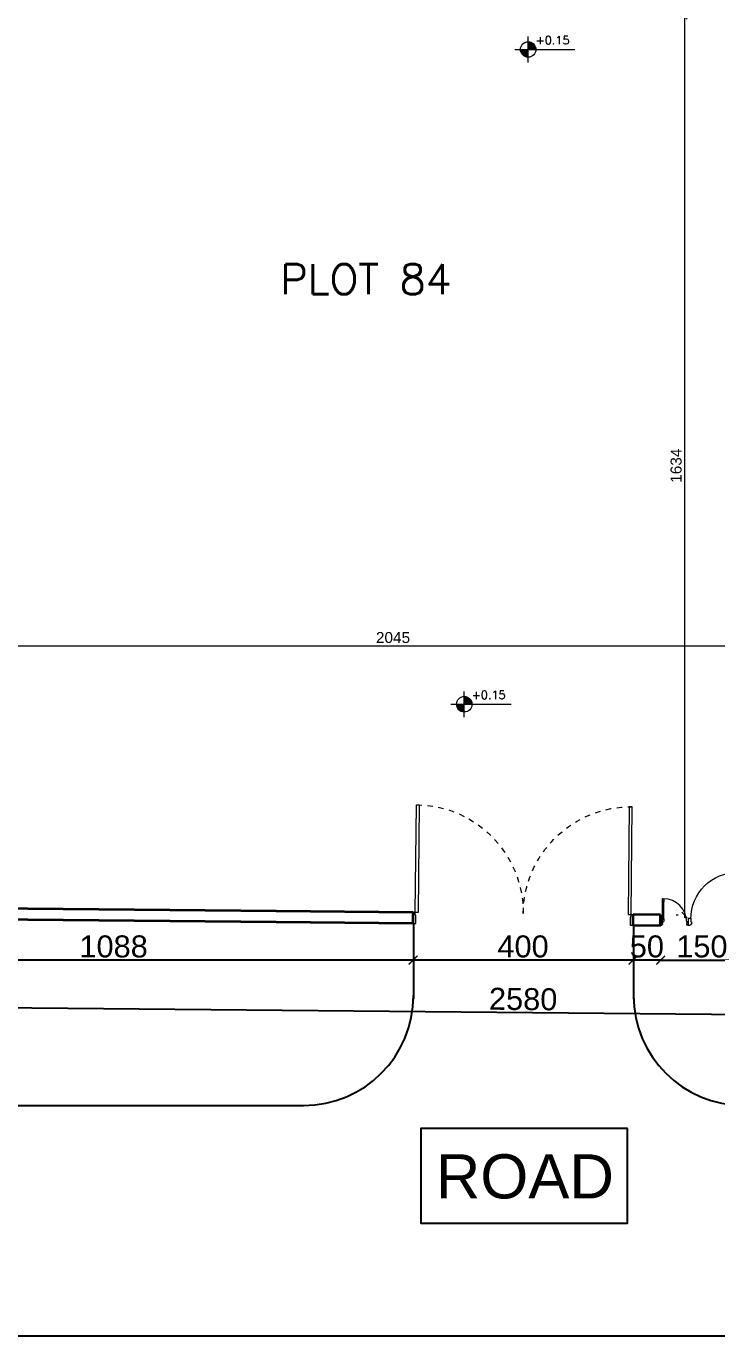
# Model space of a CAD drawing. Header units: millimetres. Extents: x -11627 to -10952, y 10244 to 10588.
# Drawn here: x -11489.69 to -11477.14, y 10442.27 to 10466.08 of the extents above; entities that cross this region are included whole.
import ezdxf
from ezdxf.enums import TextEntityAlignment as Align

# ---------------------------------------------------------------- set-up
doc = ezdxf.new("R2010")
doc.units = ezdxf.units.MM
doc.header["$PDMODE"] = 35
doc.linetypes.add('DOT', pattern=[0.25, 0, -0.25])
doc.linetypes.add('HIDDENX2', pattern=[0.75, 0.5, -0.25])
doc.layers.get('0').update_dxf_attribs({"lineweight": 5})
doc.layers.get('DEFPOINTS').update_dxf_attribs({"lineweight": 5})
for name, color, linetype, lineweight in [('A-DOOR', 30, 'Continuous', 13), ('A-GEN DIMS INTERNAL', 86, 'Continuous', 5), ('A-TEXT', 3, 'Continuous', 13), ('BORDER A1', 7, 'Continuous', 100), ('DOORS', 30, 'Continuous', 9), ('STAIR', 34, 'Continuous', 5), ('SYMBOLS LEVEL', 233, 'Continuous', 5), ('Title Block', 7, 'Continuous', 0), ('WALLS', 4, 'Continuous', 35)]:
    doc.layers.add(name, color=color, linetype=linetype, lineweight=lineweight)
doc.layers.add('A-OUTER DIMENSION', color=52, linetype='Continuous')
doc.layers.add('A-PLOT LIMIT', color=1, linetype='Continuous')
doc.styles.add('Arcan Template Sheet A1$0$banda$0$BANDA AD-0705$0$ZFP', font='')
doc.styles.add('GROUND FLOOR XREF - option 3$0$STYLE1', font='arial.ttf', dxfattribs={"height": 0.2})
doc.styles.add('SIMPLEX', font='romans.shx', dxfattribs={"width": 0.75})
doc.styles.add('T20-200', font='ROMANS.SHX', dxfattribs={"height": 0.4})
doc.styles.get('Arcan Template Sheet A1$0$banda$0$BANDA AD-0705$0$ZFP').set_extended_font_data('Swis721 BT')
doc.dimstyles.new('DIM 100', dxfattribs={"dimtxt": 0.2, "dimasz": 0.1, "dimexe": 0.15, "dimexo": 0.2, "dimgap": 0.05, "dimtad": 1, "dimdec": 0, "dimlfac": 100, "dimzin": 1, "dimdsep": 46, "dimtxsty": 'GROUND FLOOR XREF - option 3$0$STYLE1', "dimblk": 'OBLIQUE', "dimcen": 0.02, "dimdle": 0.05, "dimclrd": 256, "dimclre": 6, "dimclrt": 3, "dimadec": 1, "dimazin": 0, "dimtfac": 0.9, "dimtdec": 0, "dimtix": 1, "dimtofl": 0, "dimtmove": 2, "dimatfit": 3, "dimldrblk": 'ARCHTICK', "dimfxl": 1, "dimtolj": 1, "dimtzin": 12, "dimlwd": -1, "dimlwe": -1, "dimarcsym": 0})
doc.dimstyles.new('DIM-LAYOUT', dxfattribs={"dimscale": 0.08, "dimtxt": 5, "dimasz": 2, "dimexe": 100, "dimexo": 100, "dimgap": 0.5, "dimtad": 1, "dimdec": 0, "dimlfac": 100, "dimdsep": 46, "dimtxsty": 'Arcan Template Sheet A1$0$banda$0$BANDA AD-0705$0$ZFP', "dimblk": 'ARCHTICK', "dimcen": 0.2, "dimse1": 1, "dimse2": 1, "dimclrd": 256, "dimclre": 256, "dimclrt": 30, "dimazin": 2, "dimtfac": 1, "dimtdec": 0, "dimtix": 1, "dimtmove": 2, "dimatfit": 3, "dimldrblk": 'ARCHTICK', "dimfxl": 1, "dimtolj": 1, "dimtzin": 0, "dimlwd": -1, "dimarcsym": 0})

# ---------------------------------------------------------------- blocks, each defined once
blk = doc.blocks.new('_ArchTick')
at = {"color": 0, "linetype": 'ByBlock', "const_width": 0.15}
blk.add_lwpolyline([(-0.5, -0.5), (0.5, 0.5)], dxfattribs=at)
blk = doc.blocks.new('*D733')
at = {"layer": 'A-OUTER DIMENSION', "transparency": 16777216}
blk.add_line((-11467.761, 10448.022), (-11493.555, 10448.266), dxfattribs=at)
at = {"layer": 'DEFPOINTS', "color": 0, "transparency": 16777216}
for p in [(-11493.54, 10449.871), (-11467.746, 10449.627), (-11493.555, 10448.266)]:
    blk.add_point(p, dxfattribs=at)
at = {"layer": 'A-OUTER DIMENSION', "transparency": 16777216, "xscale": 0.16, "yscale": 0.16, "zscale": 0.16}
for p, rotation in [((-11493.555, 10448.266), 179.4566522086263), ((-11467.761, 10448.022), 359.4566522086263)]:
    blk.add_blockref('_ArchTick', p, dxfattribs=dict(at, rotation=rotation))
at = {"layer": 'A-OUTER DIMENSION', "color": 30, "transparency": 16777216, "insert": (-11480.656, 10448.39), "char_height": 0.4, "attachment_point": 5, "rotation": 359.4567, "style": 'Arcan Template Sheet A1$0$banda$0$BANDA AD-0705$0$ZFP'}
blk.add_mtext('\\A1;2580', dxfattribs=at)
blk = doc.blocks.new('*U112')
for points in [[(90, 100), (40, 100), (40, 2060), (90, 2060)], [(3910, 100), (3960, 100), (3960, 2060), (3910, 2060)]]:
    blk.add_lwpolyline(points, close=True)
for points in [[(50, -100), (50, 50), (40, 50), (40, 100), (0, 100), (0, -100), (50, -100)], [(3950, -100), (3950, 50), (3960, 50), (3960, 100), (4000, 100), (4000, -100), (3950, -100)]]:
    blk.add_lwpolyline(points)
at = {"color": 8, "linetype": 'HIDDENX2', "ltscale": 0.1}
for centre, start, end in [((40, 100), 0, 90), ((3960, 100), 90, 180)]:
    blk.add_arc(centre, 1960, start, end, dxfattribs=at)
blk = doc.blocks.new('DDW')
at = {"layer": 'SYMBOLS LEVEL'}
h = blk.add_hatch(color=256, dxfattribs=at)
edge = h.paths.add_edge_path()
edge.add_line((-11621.43, 10035.115), (-11621.43, 10034.975))
edge.add_line((-11621.43, 10034.975), (-11621.289, 10034.975))
edge.add_arc((-11621.43, 10034.975), 0.141, 0, 90)
edge = h.paths.add_edge_path()
edge.add_line((-11621.43, 10034.834), (-11621.43, 10034.975))
edge.add_line((-11621.43, 10034.975), (-11621.571, 10034.975))
edge.add_arc((-11621.43, 10034.975), 0.141, 180, 270)
for p, q in [((-11621.43, 10034.74), (-11621.43, 10035.209)), ((-11621.674, 10034.975), (-11620.58, 10034.975))]:
    blk.add_line(p, q, dxfattribs=at)
blk.add_circle((-11621.43, 10034.975), 0.141, dxfattribs=at)
blk = doc.blocks.new('_Oblique')
at = {"color": 0, "linetype": 'ByBlock', "lineweight": -2}
blk.add_line((-0.5, -0.5), (0.5, 0.5), dxfattribs=at)
blk = doc.blocks.new('*D723')
at = {"layer": 'A-GEN DIMS INTERNAL', "color": 6, "linetype": 'DOT', "transparency": 16777216}
for p, q in [((-11477.841, 10466.263), (-11477.874, 10466.263)), ((-11477.839, 10449.921), (-11477.874, 10449.921))]:
    blk.add_line(p, q, dxfattribs=at)
at = {"layer": 'A-GEN DIMS INTERNAL', "transparency": 16777216}
blk.add_line((-11477.724, 10466.313), (-11477.724, 10449.871), dxfattribs=at)
at = {"layer": 'DEFPOINTS', "color": 0, "transparency": 16777216}
for p in [(-11477.641, 10466.263), (-11477.724, 10449.921), (-11477.639, 10449.921)]:
    blk.add_point(p, dxfattribs=at)
at = {"layer": 'A-GEN DIMS INTERNAL', "transparency": 16777216, "xscale": 0.1, "yscale": 0.1, "zscale": 0.1}
for p, rotation in [((-11477.724, 10466.263), 90), ((-11477.724, 10449.921), 270)]:
    blk.add_blockref('_Oblique', p, dxfattribs=dict(at, rotation=rotation))
at = {"layer": 'A-GEN DIMS INTERNAL', "color": 3, "transparency": 16777216, "insert": (-11477.876, 10458.092), "char_height": 0.2, "attachment_point": 5, "rotation": 90, "style": 'GROUND FLOOR XREF - option 3$0$STYLE1'}
blk.add_mtext('\\A1;1634', dxfattribs=at)
blk = doc.blocks.new('*D724')
at = {"layer": 'A-GEN DIMS INTERNAL', "color": 6, "linetype": 'DOT', "transparency": 16777216}
for p, q in [((-11493.246, 10455.013), (-11493.246, 10454.963)), ((-11472.796, 10454.86), (-11472.796, 10454.963))]:
    blk.add_line(p, q, dxfattribs=at)
at = {"layer": 'A-GEN DIMS INTERNAL', "transparency": 16777216}
blk.add_line((-11472.746, 10454.813), (-11493.296, 10454.813), dxfattribs=at)
at = {"layer": 'DEFPOINTS', "color": 0, "transparency": 16777216}
for p in [(-11493.246, 10454.813), (-11493.246, 10454.813), (-11472.796, 10454.66)]:
    blk.add_point(p, dxfattribs=at)
at = {"layer": 'A-GEN DIMS INTERNAL', "transparency": 16777216, "xscale": 0.1, "yscale": 0.1, "zscale": 0.1, "rotation": 180}
blk.add_blockref('_Oblique', (-11493.246, 10454.813), dxfattribs=at)
at = {"layer": 'A-GEN DIMS INTERNAL', "transparency": 16777216, "xscale": 0.1, "yscale": 0.1, "zscale": 0.1}
blk.add_blockref('_Oblique', (-11472.796, 10454.813), dxfattribs=at)
at = {"layer": 'A-GEN DIMS INTERNAL', "color": 3, "transparency": 16777216, "insert": (-11483.021, 10454.966), "char_height": 0.2, "attachment_point": 5, "style": 'GROUND FLOOR XREF - option 3$0$STYLE1'}
blk.add_mtext('\\A1;2045', dxfattribs=at)
blk = doc.blocks.new('ADM FRAME-A2')
at = {"layer": 'BORDER A1', "lineweight": 25}
blk.add_lwpolyline([(-58.529, 2.457), (-11.557, 2.457), (-11.557, 40.943), (-58.529, 40.943)], close=True, dxfattribs=at)
blk = doc.blocks.new('D-P-10-80')
at = {"color": 0}
for p, q in [((0.05, 0.77), (0.08, 0.77)), ((0.04, 0.76), (0.04, 0.675)), ((0.043, 0.675), (0.04, 0.675)), ((0.04, 0.675), (0.04, 0.185)), ((0.046, 0.627), (0.046, 0.233)), ((0.048, 0.627), (0.046, 0.627)), ((0.054, 0.634), (0.058, 0.685)), ((0.056, 0.666), (0.058, 0.695)), ((0.072, 0.695), (0.058, 0.695)), ((0.072, 0.685), (0.058, 0.685)), ((0.074, 0.666), (0.072, 0.695)), ((0.076, 0.634), (0.072, 0.685)), ((0.082, 0.627), (0.084, 0.627)), ((0.084, 0.627), (0.084, 0.233)), ((0.087, 0.675), (0.09, 0.675)), ((0.09, 0.76), (0.09, 0.675)), ((0.09, 0.185), (0.09, 0.675)), ((0.046, 0.233), (0.046, 0.259)), ((0.048, 0.233), (0.046, 0.233)), ((0.054, 0.227), (0.058, 0.175)), ((0.056, 0.195), (0.058, 0.165)), ((0.076, 0.227), (0.072, 0.175)), ((0.074, 0.195), (0.072, 0.165)), ((0.082, 0.233), (0.084, 0.233)), ((0.084, 0.233), (0.084, 0.259)), ((0, 0.1), (0.03, 0.1)), ((0, 0.1), (0, 0)), ((0, 0), (0.03, 0)), ((0.027, 0.102), (0.027, 0.101)), ((0.028, 0.103), (0.036, 0.103)), ((0.028, 0.1), (0.037, 0.1)), ((0.033, 0.103), (0.035, 0.103)), ((0.036, 0.103), (0.035, 0.103)), ((0.037, 0.112), (0.037, 0.104)), ((0.037, 0.105), (0.037, 0.104)), ((0.042, 0.103), (0.037, 0.103)), ((0.037, 0.103), (0.037, 0.098)), ((0.038, 0.113), (0.039, 0.113)), ((0.043, 0.185), (0.04, 0.185)), ((0.04, 0.185), (0.04, 0.11)), ((0.04, 0.112), (0.04, 0.103)), ((0.04, 0.09), (0.04, 0.05)), ((0.04, 0.05), (0.04, 0.05)), ((0.04, 0.013), (0.04, 0.01)), ((0.05, 0.1), (0.08, 0.1)), ((0.05, 0.04), (0.05, 0.023)), ((0.072, 0.175), (0.058, 0.175)), ((0.072, 0.165), (0.058, 0.165)), ((0.087, 0.185), (0.09, 0.185)), ((0.09, 0.185), (0.09, 0.11)), ((0.75, 0.04), (0.75, 0.023)), ((0.76, 0.09), (0.76, 0.05)), ((0.76, 0.05), (0.76, 0.05)), ((0.76, 0.013), (0.76, 0.01)), ((0.8, 0.1), (0.77, 0.1)), ((0.8, 0), (0.77, 0)), ((0.8, 0.1), (0.8, 0))]:
    blk.add_line(p, q, dxfattribs=at)
for radius in [0.00367, 0.00201]:
    blk.add_circle((0.037, 0.103), radius, dxfattribs=at)
for centre, radius, start, end in [((0.05, 0.76), 0.01, 90, 180), ((0.08, 0.76), 0.01, 0, 90), ((0.08, 0.09), 0.68, 0, 90), ((0.053, 0.675), 0.01, 180, 286.6378), ((0.054, 0.627), 0.00659, 89.3814, 180.0004), ((0.077, 0.675), 0.01, 253.3622, 0), ((0.076, 0.627), 0.00659, 359.9999, 90.6186), ((0.053, 0.185), 0.01, 73.3622, 180), ((0.054, 0.233), 0.00659, 179.9996, 270.6186), ((0.077, 0.185), 0.01, 0, 106.6378), ((0.076, 0.233), 0.00659, 269.3814, 0.0001), ((0.028, 0.102), 0.001, 90, 180), ((0.028, 0.101), 0.001, 180, 270), ((0.03, 0.09), 0.01, 0, 90), ((0.03, 0.01), 0.01, 270, 0), ((0.036, 0.104), 0.001, 270, 0), ((0.038, 0.112), 0.001, 90, 180), ((0.037, 0.103), 0.0025, 270, 0), ((0.039, 0.112), 0.001, 0, 90), ((0.05, 0.11), 0.01, 180, 270), ((0.04, 0.04), 0.01, 0, 90), ((0.04, 0.023), 0.01, 270, 0), ((0.08, 0.11), 0.01, 270, 0), ((0.76, 0.04), 0.01, 90, 180), ((0.76, 0.023), 0.01, 180, 270), ((0.77, 0.09), 0.01, 90, 180), ((0.77, 0.01), 0.01, 180, 270)]:
    blk.add_arc(centre, radius, start, end, dxfattribs=at)
blk = doc.blocks.new('*D754')
at = {"layer": 'A-OUTER DIMENSION', "transparency": 16777216}
blk.add_line((-11478.158, 10449.101), (-11476.658, 10449.101), dxfattribs=at)
at = {"layer": 'DEFPOINTS', "color": 0, "transparency": 16777216}
for p in [(-11478.158, 10449.726), (-11476.658, 10449.711), (-11476.658, 10449.101)]:
    blk.add_point(p, dxfattribs=at)
at = {"layer": 'A-OUTER DIMENSION', "transparency": 16777216, "xscale": 0.16, "yscale": 0.16, "zscale": 0.16, "rotation": 180}
blk.add_blockref('_ArchTick', (-11478.158, 10449.101), dxfattribs=at)
at = {"layer": 'A-OUTER DIMENSION', "transparency": 16777216, "xscale": 0.16, "yscale": 0.16, "zscale": 0.16}
blk.add_blockref('_ArchTick', (-11476.658, 10449.101), dxfattribs=at)
at = {"layer": 'A-OUTER DIMENSION', "color": 30, "transparency": 16777216, "insert": (-11477.408, 10449.347), "char_height": 0.4, "attachment_point": 5, "style": 'Arcan Template Sheet A1$0$banda$0$BANDA AD-0705$0$ZFP'}
blk.add_mtext('\\A1;150', dxfattribs=at)
blk = doc.blocks.new('*D755')
at = {"layer": 'A-OUTER DIMENSION', "transparency": 16777216}
for p, q in [((-11478.658, 10449.101), (-11478.818, 10449.101)), ((-11478.158, 10449.101), (-11478.658, 10449.101)), ((-11478.158, 10449.101), (-11477.998, 10449.101))]:
    blk.add_line(p, q, dxfattribs=at)
at = {"layer": 'DEFPOINTS', "color": 0, "transparency": 16777216}
for p in [(-11478.658, 10449.73), (-11478.158, 10449.726), (-11478.658, 10449.101)]:
    blk.add_point(p, dxfattribs=at)
at = {"layer": 'A-OUTER DIMENSION', "transparency": 16777216, "xscale": 0.16, "yscale": 0.16, "zscale": 0.16}
blk.add_blockref('_ArchTick', (-11478.658, 10449.101), dxfattribs=at)
at = {"layer": 'A-OUTER DIMENSION', "transparency": 16777216, "xscale": 0.16, "yscale": 0.16, "zscale": 0.16, "rotation": 180}
blk.add_blockref('_ArchTick', (-11478.158, 10449.101), dxfattribs=at)
at = {"layer": 'A-OUTER DIMENSION', "color": 30, "transparency": 16777216, "insert": (-11478.408, 10449.347), "char_height": 0.4, "attachment_point": 5, "style": 'Arcan Template Sheet A1$0$banda$0$BANDA AD-0705$0$ZFP'}
blk.add_mtext('\\A1;50', dxfattribs=at)
blk = doc.blocks.new('*D756')
at = {"layer": 'A-OUTER DIMENSION', "transparency": 16777216}
blk.add_line((-11478.658, 10449.101), (-11482.658, 10449.101), dxfattribs=at)
at = {"layer": 'DEFPOINTS', "color": 0, "transparency": 16777216}
for p in [(-11482.658, 10449.768), (-11478.658, 10449.73), (-11482.658, 10449.101)]:
    blk.add_point(p, dxfattribs=at)
at = {"layer": 'A-OUTER DIMENSION', "transparency": 16777216, "xscale": 0.16, "yscale": 0.16, "zscale": 0.16, "rotation": 180}
blk.add_blockref('_ArchTick', (-11482.658, 10449.101), dxfattribs=at)
at = {"layer": 'A-OUTER DIMENSION', "transparency": 16777216, "xscale": 0.16, "yscale": 0.16, "zscale": 0.16}
blk.add_blockref('_ArchTick', (-11478.658, 10449.101), dxfattribs=at)
at = {"layer": 'A-OUTER DIMENSION', "color": 30, "transparency": 16777216, "insert": (-11480.658, 10449.347), "char_height": 0.4, "attachment_point": 5, "style": 'Arcan Template Sheet A1$0$banda$0$BANDA AD-0705$0$ZFP'}
blk.add_mtext('\\A1;400', dxfattribs=at)
blk = doc.blocks.new('*D757')
at = {"layer": 'A-OUTER DIMENSION', "transparency": 16777216}
blk.add_line((-11482.658, 10449.101), (-11493.54, 10449.101), dxfattribs=at)
at = {"layer": 'DEFPOINTS', "color": 0, "transparency": 16777216}
for p in [(-11493.54, 10449.871), (-11482.658, 10449.768), (-11493.54, 10449.101)]:
    blk.add_point(p, dxfattribs=at)
at = {"layer": 'A-OUTER DIMENSION', "transparency": 16777216, "xscale": 0.16, "yscale": 0.16, "zscale": 0.16, "rotation": 180}
blk.add_blockref('_ArchTick', (-11493.54, 10449.101), dxfattribs=at)
at = {"layer": 'A-OUTER DIMENSION', "transparency": 16777216, "xscale": 0.16, "yscale": 0.16, "zscale": 0.16}
blk.add_blockref('_ArchTick', (-11482.658, 10449.101), dxfattribs=at)
at = {"layer": 'A-OUTER DIMENSION', "color": 30, "transparency": 16777216, "insert": (-11488.099, 10449.347), "char_height": 0.4, "attachment_point": 5, "style": 'Arcan Template Sheet A1$0$banda$0$BANDA AD-0705$0$ZFP'}
blk.add_mtext('\\A1;1088', dxfattribs=at)

msp = doc.modelspace()

# ---------------------------------------------------------------- linework, layer by layer
at = {"layer": 'A-PLOT LIMIT'}
for p, q in [((-11482.648, 10449.768), (-11482.648, 10448.391)), ((-11478.648, 10449.73), (-11478.648, 10448.391)), ((-11504.165, 10446.457), (-11484.648, 10446.457))]:
    msp.add_line(p, q, dxfattribs=at)
msp.add_lwpolyline([(-11478.759, 10446.04), (-11482.516, 10446.04), (-11482.516, 10444.316), (-11478.759, 10444.316)], close=True, dxfattribs=at)
for centre, start, end in [((-11484.648, 10448.457), 270, 0), ((-11476.648, 10448.457), 180, 270)]:
    msp.add_arc(centre, 2, start, end, dxfattribs=at)
at = {"layer": 'WALLS'}
for p, q in [((-11485.143, 10449.992), (-11489.655, 10450.035)), ((-11482.658, 10449.968), (-11485.143, 10449.992)), ((-11482.658, 10449.768), (-11482.658, 10449.968)), ((-11478.658, 10449.73), (-11478.658, 10449.93)), ((-11478.158, 10449.926), (-11478.658, 10449.93)), ((-11478.158, 10449.726), (-11478.158, 10449.926))]:
    msp.add_line(p, q, dxfattribs=at)
for points in [[(-11489.655, 10449.835), (-11493.54, 10449.871), (-11492.739, 10491.866), (-11467.746, 10491.626), (-11467.746, 10449.627), (-11476.658, 10449.711)], [(-11489.655, 10450.035), (-11493.336, 10450.07), (-11492.543, 10491.664), (-11467.946, 10491.428), (-11467.946, 10456.197)], [(-11485.143, 10449.792), (-11489.655, 10449.835)], [(-11482.658, 10449.768), (-11485.143, 10449.792)], [(-11478.158, 10449.726), (-11478.658, 10449.73)]]:
    msp.add_lwpolyline(points, dxfattribs=at)

# ---------------------------------------------------------------- block references
at = {"layer": 'A-DOOR', "xscale": -0.0009999999997672, "yscale": 0.0009999999997672, "zscale": 0.0009999999997672, "rotation": 359.4566522086405}
msp.add_blockref('*U112', (-11478.657, 10449.83, 0), dxfattribs=at)
at = {"layer": 'DOORS'}
for p, xscale, yscale, zscale in [((-11476.658, 10449.736), -1.249966897242222, 1.249966897242222, 1.249966897242222), ((-11478.158, 10449.736), 0.6250000000001873, 0.6250000000001873, 0.6250000000001873)]:
    msp.add_blockref('D-P-10-80', p, dxfattribs=dict(at, xscale=xscale, yscale=yscale, zscale=zscale))
at = {"layer": 'STAIR', "ltscale": 0.3}
for p in [(140.865, 430.686), (139.704, 418.779)]:
    msp.add_blockref('DDW', p, dxfattribs=at)
at = {"layer": 'Title Block', "xscale": 1.485590213708992, "yscale": 1.485590213708992, "zscale": 1.485590213708992}
msp.add_blockref('ADM FRAME-A2', (-11425.264, 10438.619), dxfattribs=at)

# ---------------------------------------------------------------- texts
at = {"layer": 'A-TEXT', "style": 'SIMPLEX'}
msp.add_text('PLOT 84', height=0.5502, dxfattribs=at).set_placement((-11483.512, 10461.484), align=Align.MIDDLE_CENTER)
at = {"layer": 'A-TEXT', "style": 'GROUND FLOOR XREF - option 3$0$STYLE1'}
msp.add_text('ROAD', height=0.8024, dxfattribs=at).set_placement((-11482.244, 10444.767))
at = {"layer": 'SYMBOLS LEVEL', "char_height": 0.15, "width": 0.6675, "attachment_point": 1, "style": 'T20-200'}
for insert in [(-11480.431, 10465.906), (-11481.592, 10453.999)]:
    msp.add_mtext('+0.15', dxfattribs=dict(at, insert=insert))

# ---------------------------------------------------------------- dimensions: what is measured, and where the dimension line sits
at = {"layer": 'A-GEN DIMS INTERNAL'}
dim = msp.add_linear_dim(base=(-11477.724, 10449.921), p1=(-11477.641, 10466.263), p2=(-11477.639, 10449.921), angle=90, dimstyle='DIM 100', dxfattribs=at)
dim.commit()
dim.dimension.update_dxf_attribs({"geometry": '*D723', "text_midpoint": (-11477.876, 10458.092)})
dim = msp.add_linear_dim(base=(-11493.246, 10454.813), p1=(-11472.796, 10454.66), p2=(-11493.246, 10454.813), dimstyle='DIM 100', dxfattribs=at)
dim.commit()
dim.dimension.update_dxf_attribs({"geometry": '*D724', "text_midpoint": (-11483.021, 10454.966)})
at = {"layer": 'A-OUTER DIMENSION'}
dim = msp.add_aligned_dim(p1=(-11467.746, 10449.627), p2=(-11493.54, 10449.871), distance=1.605, dimstyle='DIM-LAYOUT', dxfattribs=at)
dim.commit()
dim.dimension.update_dxf_attribs({"geometry": '*D733', "text_midpoint": (-11480.656, 10448.39)})
for base, p1, p2, picture, middle in [((-11493.54, 10449.101), (-11482.658, 10449.768), (-11493.54, 10449.871), '*D757', (-11488.099, 10449.347)), ((-11482.658, 10449.101), (-11478.658, 10449.73), (-11482.658, 10449.768), '*D756', (-11480.658, 10449.347)), ((-11478.658, 10449.101), (-11478.158, 10449.726), (-11478.658, 10449.73), '*D755', (-11478.408, 10449.347)), ((-11476.658, 10449.101), (-11478.158, 10449.726), (-11476.658, 10449.711), '*D754', (-11477.408, 10449.347))]:
    dim = msp.add_linear_dim(base=base, p1=p1, p2=p2, dimstyle='DIM-LAYOUT', dxfattribs=at)
    dim.commit()
    dim.dimension.update_dxf_attribs({"geometry": picture, "text_midpoint": middle})

doc.saveas('drawing.dxf')
